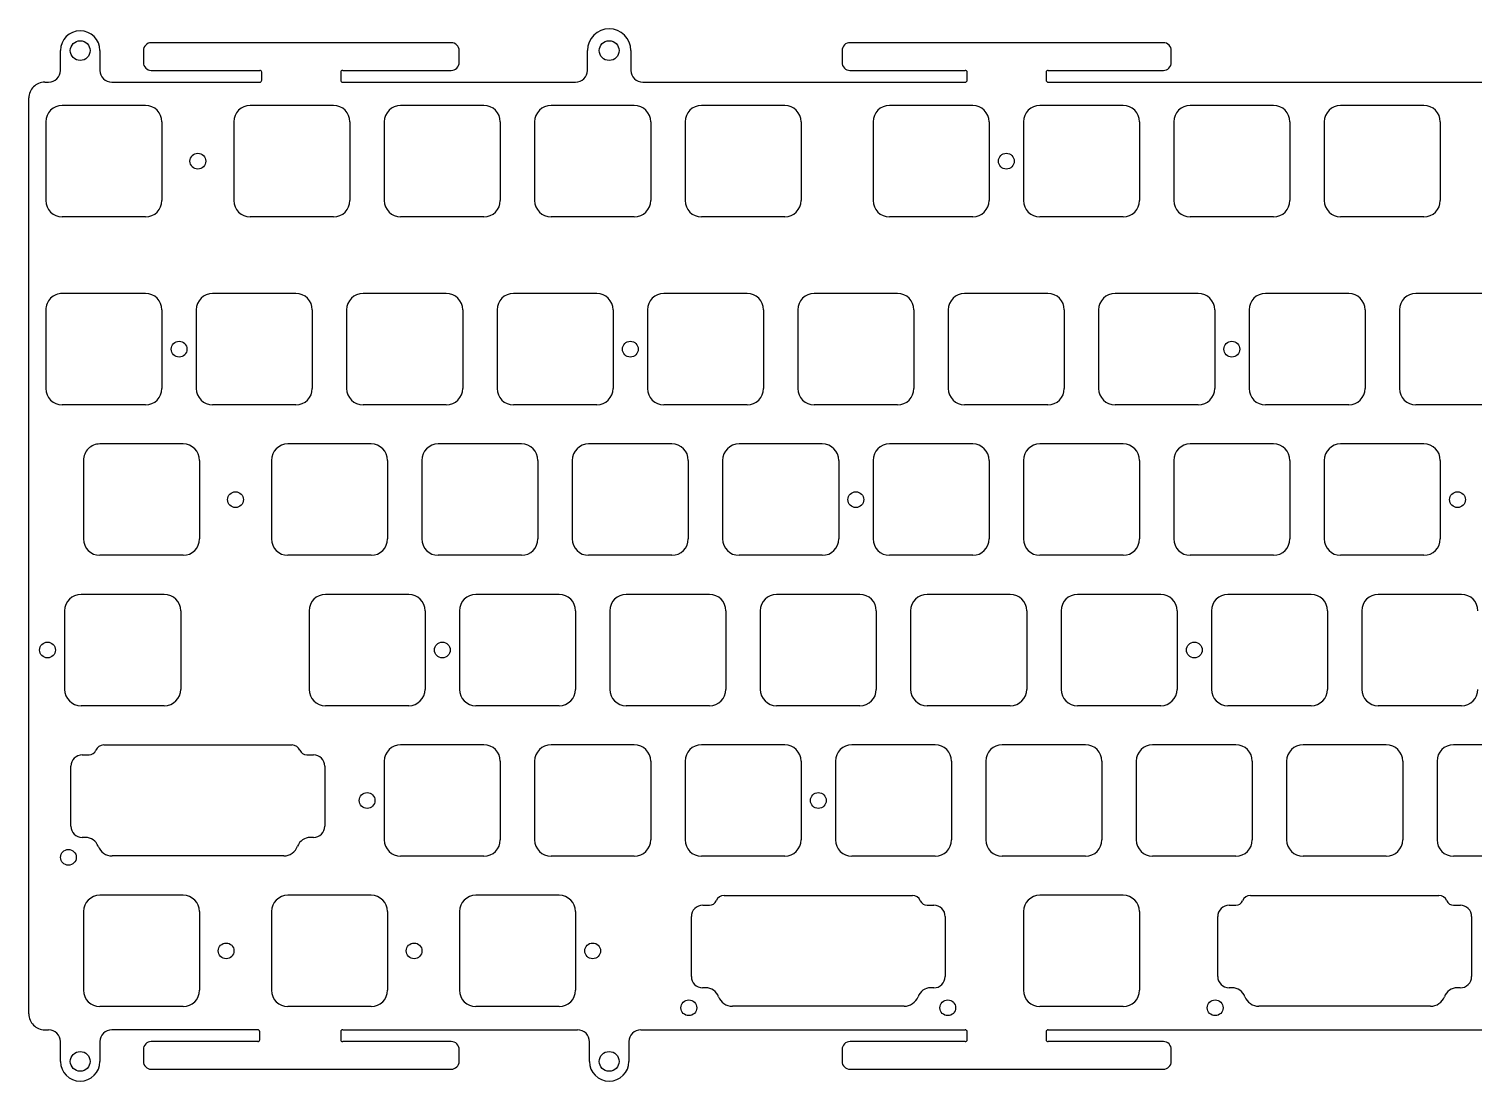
# Model space of a CAD drawing. Header units: millimetres. Extents: x -9 to 338, y -117 to 17.
# Drawn here: x -9.5 to 173.4, y -116.5 to 16.7 of the extents above; entities that cross this region are included whole.
import ezdxf

# ---------------------------------------------------------------- set-up
doc = ezdxf.new("R2010")
doc.units = ezdxf.units.MM
doc.layers.add('BLACK', color=7, linetype='CONTINUOUS')

msp = doc.modelspace()

# ---------------------------------------------------------------- linework, layer by layer
at = {"layer": 'BLACK', "linetype": 'Continuous'}
for p, q in [((44.000001, 14.999999), (6.000001, 14.999999)), ((134.200001, 14.999999), (94.514243, 14.999999)), ((-5.499999, 11.5), (-5.499999, 13.999999)), ((-0.499999, 13.999999), (-0.499999, 11.499999)), ((5.000001, 13.999999), (5.000001, 12.499999)), ((45.000001, 12.499999), (45.000001, 13.985828)), ((61.250001, 11.499999), (61.250001, 13.999999)), ((66.750001, 13.999999), (66.750001, 11.499999)), ((93.500001, 13.999999), (93.500001, 12.499999)), ((135.200001, 12.499999), (135.200001, 13.985828)), ((6.000001, 11.499999), (19.749901, 11.499999)), ((20.000001, 10.249999), (20.000001, 11.25697)), ((30.000001, 11.249899), (30.000001, 10.249899)), ((30.250001, 11.499999), (44.000001, 11.499999)), ((44.000001, 11.500049), (44.000001, 11.499999)), ((66.750001, 11.499999), (66.750049, 11.499999)), ((93.500049, 12.499999), (93.500001, 12.499999)), ((94.500001, 11.499999), (109.099901, 11.499999)), ((109.350001, 10.249999), (109.350001, 11.25697)), ((119.350001, 11.249899), (119.350001, 10.249899)), ((119.600001, 11.499999), (134.200001, 11.499999)), ((134.200001, 11.500049), (134.200001, 11.499999)), ((-7.499999, 9.999999), (-7, 9.999999)), ((1.000001, 9.999999), (19.750001, 9.999999)), ((19.750001, 9.999999), (19.750001, 10.000049)), ((30.249801, 9.999999), (59.750001, 9.999999)), ((59.750001, 9.999999), (59.750001, 10.000049)), ((68.250001, 9.999999), (109.100001, 9.999999)), ((109.100001, 9.999999), (109.100001, 10.000049)), ((119.599801, 9.999999), (182.000001, 9.999999)), ((-9.499999, -108.000001), (-9.499999, 8)), ((5.275001, 7.05), (-5.274995, 7.05)), ((29.0875, 7.05), (18.537499, 7.05)), ((48.1375, 7.05), (37.587499, 7.05)), ((67.1875, 7.05), (56.637499, 7.05)), ((86.2375, 7.05), (75.687499, 7.05)), ((110.05, 7.05), (99.499999, 7.05)), ((118.550001, 7.049999), (118.550001, 7.05)), ((129.100001, 7.05), (118.550001, 7.05)), ((137.600001, 7.049999), (137.600001, 7.05)), ((148.150001, 7.05), (137.600001, 7.05)), ((156.650001, 7.049999), (156.650001, 7.05)), ((167.200001, 7.05), (156.650001, 7.05)), ((-7.349999, 4.974996), (-7.349999, -4.974998)), ((7.350001, 4.974999), (7.350001, -4.975001)), ((16.4625, 4.975), (16.4625, -4.975001)), ((31.1625, 4.975), (31.1625, -4.975)), ((35.5125, 4.975), (35.5125, -4.975001)), ((50.2125, 4.975), (50.2125, -4.975)), ((54.5625, 4.975), (54.5625, -4.975001)), ((69.2625, 4.975), (69.2625, -4.975)), ((73.6125, 4.975), (73.6125, -4.975001)), ((88.3125, 4.975), (88.3125, -4.975)), ((97.425, 4.975), (97.425, -4.975001)), ((112.125, 4.975), (112.125, -4.975)), ((116.475001, 4.974999), (116.475001, -4.975001)), ((131.175001, 4.974999), (131.175001, -4.975001)), ((135.525001, 4.974999), (135.525001, -4.975001)), ((150.225001, 4.974999), (150.225001, -4.975001)), ((154.575001, 4.974999), (154.575001, -4.975001)), ((169.275001, 4.974999), (169.275001, -4.975001)), ((5.275001, -7.05), (-5.274997, -7.05)), ((5.275001, -7.050001), (5.275001, -7.05)), ((29.0875, -7.05), (18.5375, -7.05)), ((48.1375, -7.05), (37.5875, -7.05)), ((67.1875, -7.05), (56.6375, -7.05)), ((86.2375, -7.05), (75.6875, -7.05)), ((110.05, -7.05), (99.5, -7.05)), ((129.100001, -7.05), (118.550001, -7.05)), ((129.100001, -7.050001), (129.100001, -7.05)), ((148.150001, -7.05), (137.600001, -7.05)), ((148.150001, -7.050001), (148.150001, -7.05)), ((167.200001, -7.05), (156.650001, -7.05)), ((167.200001, -7.050001), (167.200001, -7.05)), ((5.275001, -16.7625), (-5.274993, -16.7625)), ((13.775001, -16.762501), (13.775001, -16.7625)), ((24.325001, -16.7625), (13.775001, -16.7625)), ((32.825001, -16.762501), (32.825001, -16.7625)), ((43.375001, -16.7625), (32.825001, -16.7625)), ((51.875001, -16.762501), (51.875001, -16.7625)), ((62.425001, -16.7625), (51.875001, -16.7625)), ((70.925001, -16.762501), (70.925001, -16.7625)), ((81.475001, -16.7625), (70.925001, -16.7625)), ((89.975001, -16.762501), (89.975001, -16.7625)), ((100.525001, -16.7625), (89.975001, -16.7625)), ((109.025001, -16.762501), (109.025001, -16.7625)), ((119.575001, -16.7625), (109.025001, -16.7625)), ((128.075001, -16.762501), (128.075001, -16.7625)), ((138.625001, -16.7625), (128.075001, -16.7625)), ((147.125001, -16.762501), (147.125001, -16.7625)), ((157.675001, -16.7625), (147.125001, -16.7625)), ((166.175001, -16.762501), (166.175001, -16.7625)), ((176.725001, -16.7625), (166.175001, -16.7625)), ((-7.349999, -18.837506), (-7.349999, -28.787498)), ((7.350001, -18.837501), (7.350001, -28.787501)), ((11.700001, -18.837501), (11.700001, -28.787501)), ((26.400001, -18.837501), (26.400001, -28.787501)), ((30.750001, -18.837501), (30.750001, -28.787501)), ((45.450001, -18.837501), (45.450001, -28.787501)), ((49.800001, -18.837501), (49.800001, -28.787501)), ((64.500001, -18.837501), (64.500001, -28.787501)), ((68.850001, -18.837501), (68.850001, -28.787501)), ((83.550001, -18.837501), (83.550001, -28.787501)), ((87.900001, -18.837501), (87.900001, -28.787501)), ((102.600001, -18.837501), (102.600001, -28.787501)), ((106.950001, -18.837501), (106.950001, -28.787501)), ((121.650001, -18.837501), (121.650001, -28.787501)), ((126.000001, -18.837501), (126.000001, -28.787501)), ((140.700001, -18.837501), (140.700001, -28.787501)), ((145.050001, -18.837501), (145.050001, -28.787501)), ((159.750001, -18.837501), (159.750001, -28.787501)), ((164.100001, -18.837501), (164.100001, -28.787501)), ((5.275001, -30.8625), (-5.274997, -30.8625)), ((5.275001, -30.862501), (5.275001, -30.8625)), ((24.325001, -30.8625), (13.775001, -30.8625)), ((24.325001, -30.862501), (24.325001, -30.8625)), ((43.375001, -30.8625), (32.825001, -30.8625)), ((43.375001, -30.862501), (43.375001, -30.8625)), ((62.425001, -30.8625), (51.875001, -30.8625)), ((62.425001, -30.862501), (62.425001, -30.8625)), ((81.475001, -30.8625), (70.925001, -30.8625)), ((81.475001, -30.862501), (81.475001, -30.8625)), ((100.525001, -30.8625), (89.975001, -30.8625)), ((100.525001, -30.862501), (100.525001, -30.8625)), ((119.575001, -30.8625), (109.025001, -30.8625)), ((119.575001, -30.862501), (119.575001, -30.8625)), ((138.625001, -30.8625), (128.075001, -30.8625)), ((138.625001, -30.862501), (138.625001, -30.8625)), ((157.675001, -30.8625), (147.125001, -30.8625)), ((157.675001, -30.862501), (157.675001, -30.8625)), ((176.725001, -30.8625), (166.175001, -30.8625)), ((10.037501, -35.8125), (-0.512493, -35.8125)), ((23.300001, -35.812501), (23.300001, -35.8125)), ((33.850001, -35.8125), (23.300001, -35.8125)), ((42.350001, -35.812501), (42.350001, -35.8125)), ((52.900001, -35.8125), (42.350001, -35.8125)), ((61.400001, -35.812501), (61.400001, -35.8125)), ((71.950001, -35.8125), (61.400001, -35.8125)), ((80.450001, -35.812501), (80.450001, -35.8125)), ((91.000001, -35.8125), (80.450001, -35.8125)), ((99.500001, -35.812501), (99.500001, -35.8125)), ((110.050001, -35.8125), (99.500001, -35.8125)), ((118.550001, -35.812501), (118.550001, -35.8125)), ((129.100001, -35.8125), (118.550001, -35.8125)), ((137.600001, -35.812501), (137.600001, -35.8125)), ((148.150001, -35.8125), (137.600001, -35.8125)), ((156.650001, -35.812501), (156.650001, -35.8125)), ((167.200001, -35.8125), (156.650001, -35.8125)), ((-2.587499, -37.887506), (-2.587499, -47.837498)), ((12.112501, -37.887501), (12.112501, -47.837501)), ((21.225001, -37.887501), (21.225001, -47.837501)), ((35.925001, -37.887501), (35.925001, -47.837501)), ((40.275001, -37.887501), (40.275001, -47.837501)), ((54.975001, -37.887501), (54.975001, -47.837501)), ((59.325001, -37.887501), (59.325001, -47.837501)), ((74.025001, -37.887501), (74.025001, -47.837501)), ((78.375001, -37.887501), (78.375001, -47.837501)), ((93.075001, -37.887501), (93.075001, -47.837501)), ((97.425001, -37.887501), (97.425001, -47.837501)), ((112.125001, -37.887501), (112.125001, -47.837501)), ((116.475001, -37.887501), (116.475001, -47.837501)), ((131.175001, -37.887501), (131.175001, -47.837501)), ((135.525001, -37.887501), (135.525001, -47.837501)), ((150.225001, -37.887501), (150.225001, -47.837501)), ((154.575001, -37.887501), (154.575001, -47.837501)), ((169.275001, -37.887501), (169.275001, -47.837501)), ((10.037501, -49.9125), (-0.512497, -49.9125)), ((10.037501, -49.912501), (10.037501, -49.9125)), ((33.850001, -49.9125), (23.300001, -49.9125)), ((33.850001, -49.912501), (33.850001, -49.9125)), ((52.900001, -49.9125), (42.350001, -49.9125)), ((52.900001, -49.912501), (52.900001, -49.9125)), ((71.950001, -49.9125), (61.400001, -49.9125)), ((71.950001, -49.912501), (71.950001, -49.9125)), ((91.000001, -49.9125), (80.450001, -49.9125)), ((91.000001, -49.912501), (91.000001, -49.9125)), ((110.050001, -49.9125), (99.500001, -49.9125)), ((110.050001, -49.912501), (110.050001, -49.9125)), ((129.100001, -49.9125), (118.550001, -49.9125)), ((129.100001, -49.912501), (129.100001, -49.9125)), ((148.150001, -49.9125), (137.600001, -49.9125)), ((148.150001, -49.912501), (148.150001, -49.9125)), ((167.200001, -49.9125), (156.650001, -49.9125)), ((167.200001, -49.912501), (167.200001, -49.9125)), ((7.65625, -54.8625), (-2.893751, -54.8625)), ((28.062501, -54.862501), (28.062501, -54.8625)), ((38.612501, -54.8625), (28.062501, -54.8625)), ((47.112501, -54.862501), (47.112501, -54.8625)), ((57.662501, -54.8625), (47.112501, -54.8625)), ((66.162501, -54.862501), (66.162501, -54.8625)), ((76.712501, -54.8625), (66.162501, -54.8625)), ((85.212501, -54.862501), (85.212501, -54.8625)), ((95.762501, -54.8625), (85.212501, -54.8625)), ((104.262501, -54.862501), (104.262501, -54.8625)), ((114.812501, -54.8625), (104.262501, -54.8625)), ((123.312501, -54.862501), (123.312501, -54.8625)), ((133.862501, -54.8625), (123.312501, -54.8625)), ((142.362501, -54.862501), (142.362501, -54.8625)), ((152.912501, -54.8625), (142.362501, -54.8625)), ((161.412501, -54.862501), (161.412501, -54.8625)), ((171.962501, -54.8625), (161.412501, -54.8625)), ((-4.96875, -56.9375), (-4.96875, -66.887501)), ((9.73125, -56.9375), (9.73125, -66.8875)), ((25.987501, -56.937501), (25.987501, -66.887501)), ((40.687501, -56.937501), (40.687501, -66.887501)), ((45.037501, -56.937501), (45.037501, -66.887501)), ((59.737501, -56.937501), (59.737501, -66.887501)), ((64.087501, -56.937501), (64.087501, -66.887501)), ((78.787501, -56.937501), (78.787501, -66.887501)), ((83.137501, -56.937501), (83.137501, -66.887501)), ((97.837501, -56.937501), (97.837501, -66.887501)), ((102.187501, -56.937501), (102.187501, -66.887501)), ((116.887501, -56.937501), (116.887501, -66.887501)), ((121.237501, -56.937501), (121.237501, -66.887501)), ((135.937501, -56.937501), (135.937501, -66.887501)), ((140.287501, -56.937501), (140.287501, -66.887501)), ((154.987501, -56.937501), (154.987501, -66.887501)), ((159.337501, -56.937501), (159.337501, -66.887501)), ((7.65625, -68.9625), (-2.89375, -68.9625)), ((38.612501, -68.9625), (28.062501, -68.9625)), ((38.612501, -68.962501), (38.612501, -68.9625)), ((57.662501, -68.9625), (47.112501, -68.9625)), ((57.662501, -68.962501), (57.662501, -68.9625)), ((76.712501, -68.9625), (66.162501, -68.9625)), ((76.712501, -68.962501), (76.712501, -68.9625)), ((95.762501, -68.9625), (85.212501, -68.9625)), ((95.762501, -68.962501), (95.762501, -68.9625)), ((114.812501, -68.9625), (104.262501, -68.9625)), ((114.812501, -68.962501), (114.812501, -68.9625)), ((133.862501, -68.9625), (123.312501, -68.9625)), ((133.862501, -68.962501), (133.862501, -68.9625)), ((152.912501, -68.9625), (142.362501, -68.9625)), ((152.912501, -68.962501), (152.912501, -68.9625)), ((171.962501, -68.9625), (161.412501, -68.9625)), ((171.962501, -68.962501), (171.962501, -68.9625)), ((-0.021375, -73.934911), (-0.021375, -73.9349)), ((-0.021375, -73.9349), (23.833825, -73.9349)), ((37.587501, -73.912501), (37.587501, -73.9125)), ((48.137501, -73.9125), (37.587501, -73.9125)), ((56.637501, -73.912501), (56.637501, -73.9125)), ((67.187501, -73.9125), (56.637501, -73.9125)), ((75.687501, -73.912501), (75.687501, -73.9125)), ((86.237501, -73.9125), (75.687501, -73.9125)), ((94.737501, -73.912501), (94.737501, -73.9125)), ((105.287501, -73.9125), (94.737501, -73.9125)), ((113.787501, -73.912501), (113.787501, -73.9125)), ((124.337501, -73.9125), (113.787501, -73.9125)), ((132.837501, -73.912501), (132.837501, -73.9125)), ((143.387501, -73.9125), (132.837501, -73.9125)), ((151.887501, -73.912501), (151.887501, -73.9125)), ((162.437501, -73.9125), (151.887501, -73.9125)), ((170.937501, -73.912501), (170.937501, -73.9125)), ((181.487501, -73.9125), (170.937501, -73.9125)), ((-4.169265, -84.21294), (-4.169265, -76.6122)), ((-2.732238, -75.18706), (-1.878675, -75.18706)), ((-1.878675, -75.187048), (-1.878675, -75.18706)), ((25.691025, -75.18706), (26.556625, -75.18706)), ((27.981615, -76.61206), (27.981615, -84.2129)), ((35.512501, -75.987501), (35.512501, -85.937501)), ((50.212501, -75.987501), (50.212501, -85.937501)), ((54.562501, -75.987501), (54.562501, -85.937501)), ((69.262501, -75.987501), (69.262501, -85.937501)), ((73.612501, -75.987501), (73.612501, -85.937501)), ((88.312501, -75.987501), (88.312501, -85.937501)), ((92.662501, -75.987501), (92.662501, -85.937501)), ((107.362501, -75.987501), (107.362501, -85.937501)), ((111.712501, -75.987501), (111.712501, -85.937501)), ((126.412501, -75.987501), (126.412501, -85.937501)), ((130.762501, -75.987501), (130.762501, -85.937501)), ((145.462501, -75.987501), (145.462501, -85.937501)), ((149.812501, -75.987501), (149.812501, -85.937501)), ((164.512501, -75.987501), (164.512501, -85.937501)), ((168.862501, -75.987501), (168.862501, -85.937501)), ((-2.340175, -85.63794), (-2.744275, -85.63794)), ((26.544708, -85.63794), (26.152575, -85.63794)), ((22.781675, -87.97441), (1.030825, -87.97441)), ((48.137501, -88.0125), (37.587501, -88.0125)), ((48.137501, -88.012501), (48.137501, -88.0125)), ((67.187501, -88.0125), (56.637501, -88.0125)), ((67.187501, -88.012501), (67.187501, -88.0125)), ((86.237501, -88.0125), (75.687501, -88.0125)), ((86.237501, -88.012501), (86.237501, -88.0125)), ((105.287501, -88.0125), (94.737501, -88.0125)), ((105.287501, -88.012501), (105.287501, -88.0125)), ((124.337501, -88.0125), (113.787501, -88.0125)), ((124.337501, -88.012501), (124.337501, -88.0125)), ((143.387501, -88.0125), (132.837501, -88.0125)), ((143.387501, -88.012501), (143.387501, -88.0125)), ((162.437501, -88.0125), (151.887501, -88.0125)), ((162.437501, -88.012501), (162.437501, -88.0125)), ((181.487501, -88.0125), (170.937501, -88.0125)), ((10.0375, -92.9625), (-0.512501, -92.9625)), ((33.85, -92.9625), (23.299999, -92.9625)), ((57.6625, -92.9625), (47.112499, -92.9625)), ((78.559875, -92.984911), (78.559875, -92.9849)), ((78.559875, -92.9849), (102.415075, -92.9849)), ((129.1, -92.9625), (118.549999, -92.9625)), ((145.234875, -92.984911), (145.234875, -92.9849)), ((145.234875, -92.9849), (169.090075, -92.9849)), ((-2.5875, -95.0375), (-2.5875, -104.987501)), ((12.1125, -95.0375), (12.1125, -104.9875)), ((21.225, -95.0375), (21.225, -104.987501)), ((35.925, -95.0375), (35.925, -104.9875)), ((45.0375, -95.0375), (45.0375, -104.987501)), ((59.7375, -95.0375), (59.7375, -104.9875)), ((75.849012, -94.23706), (76.702575, -94.23706)), ((76.702575, -94.237048), (76.702575, -94.23706)), ((104.272275, -94.23706), (105.137875, -94.23706)), ((116.475, -95.0375), (116.475, -104.987501)), ((131.175, -95.0375), (131.175, -104.9875)), ((142.524012, -94.23706), (143.377575, -94.23706)), ((143.377575, -94.237048), (143.377575, -94.23706)), ((170.947275, -94.23706), (171.812875, -94.23706)), ((74.411985, -103.26294), (74.411985, -95.6622)), ((106.562865, -95.66206), (106.562865, -103.2629)), ((141.086985, -103.26294), (141.086985, -95.6622)), ((173.237865, -95.66206), (173.237865, -103.2629)), ((76.241075, -104.68794), (75.836975, -104.68794)), ((105.125958, -104.68794), (104.733825, -104.68794)), ((142.916075, -104.68794), (142.511975, -104.68794)), ((171.800958, -104.68794), (171.408825, -104.68794)), ((10.0375, -107.0625), (-0.5125, -107.0625)), ((33.85, -107.0625), (23.3, -107.0625)), ((57.6625, -107.0625), (47.1125, -107.0625)), ((101.362925, -107.02441), (79.612075, -107.02441)), ((129.1, -107.0625), (118.55, -107.0625)), ((168.037925, -107.02441), (146.287075, -107.02441)), ((-7.5, -110.000001), (-7, -110.000001)), ((-5.499999, -114.000001), (-5.499999, -111.500002)), ((-0.499999, -111.500001), (-0.499999, -114.000001)), ((19.499901, -110.000001), (1.000001, -110.000001)), ((19.500001, -111.500001), (6.000001, -111.500001)), ((19.500001, -111.500001), (19.500001, -111.499951)), ((19.750001, -111.250001), (19.750001, -110.242994)), ((30.000001, -110.250101), (30.000001, -111.250101)), ((44.000001, -111.500001), (30.249801, -111.500001)), ((30.250001, -110.000001), (59.999901, -110.000001)), ((61.500001, -114.000001), (61.500001, -111.517421)), ((66.500001, -111.499901), (66.500001, -114.000001)), ((68.000001, -110.000001), (109.099901, -110.000001)), ((109.100001, -111.500001), (94.514243, -111.500001)), ((109.100001, -111.500001), (109.100001, -111.499951)), ((109.350001, -111.250001), (109.350001, -110.242994)), ((119.350001, -110.250101), (119.350001, -111.250101)), ((134.200001, -111.500001), (119.599801, -111.500001)), ((119.600001, -110.000001), (181.999901, -110.000001)), ((5.000001, -112.500001), (5.000001, -114.000001)), ((45.000001, -114.000001), (45.000001, -112.514243)), ((93.500001, -112.500001), (93.500001, -114.000001)), ((135.200001, -114.000001), (135.200001, -112.514243)), ((6.000001, -115.000001), (44.000001, -115.000001)), ((44.000001, -114.999951), (44.000001, -115.000001)), ((93.500049, -114.000001), (93.500001, -114.000001)), ((94.500001, -115.000001), (134.200001, -115.000001)), ((134.200001, -114.999951), (134.200001, -115.000001))]:
    msp.add_line(p, q, dxfattribs=at)
at = {"layer": 'BLACK'}
for centre, radius in [((-2.999999, 13.999999), 1.25), ((64.000001, 13.999999), 1.25), ((11.90625, 0), 1), ((114.3, 0), 1), ((9.525, -23.8125), 1), ((66.675, -23.8125), 1), ((142.875, -23.8125), 1), ((16.66875, -42.8625), 1), ((95.25, -42.8625), 1), ((171.45, -42.8625), 1), ((-7.14375, -61.9125), 1), ((42.8625, -61.9125), 1), ((138.1125, -61.9125), 1), ((33.3375, -80.9625), 1), ((90.4875, -80.9625), 1), ((-4.49375, -88.1625), 1), ((15.478124, -100.0125), 1), ((39.290624, -100.0125), 1), ((61.912499, -100.0125), 1), ((74.0875, -107.2125), 1), ((106.8875, -107.2125), 1), ((140.7625, -107.2125), 1), ((-2.999999, -114.000001), 1.25), ((64.000001, -114.000001), 1.25)]:
    msp.add_circle(centre, radius, dxfattribs=at)
for centre, radius, start, end in [((-2.999999, 13.999999), 2.5, 0, 180), ((64.000001, 13.999999), 2.75, 0, 180), ((6.000001, 13.999999), 1, 90, 180), ((43.999901, 13.999799), 1.0002, 359.19965276, 89.99427157), ((94.500201, 13.999899), 1.0002, 89.19558597, 179.99427157), ((134.199901, 13.999799), 1.0002, 359.19965276, 89.99427157), ((-7, 11.5), 1.500001, 270, 0), ((1.000001, 11.499999), 1.5, 180, 270), ((6.000001, 12.499999), 1, 180, 270), ((19.749901, 11.249799), 0.2502, 1.64236504, 90), ((30.250101, 11.249899), 0.2501, 90.02290915, 180), ((44.000101, 12.499999), 0.9999, 269.99427014, 0), ((59.750101, 11.499999), 1.4999, 269.99618015, 0), ((68.250001, 11.499899), 1.4999, 179.99618016, 270), ((94.500001, 12.499899), 0.9999, 179.99427015, 270), ((109.099901, 11.249799), 0.2502, 1.64236504, 90), ((119.600101, 11.249899), 0.2501, 90.02290915, 180), ((134.200101, 12.499999), 0.9999, 269.99427014, 0), ((-7.5, 8), 1.999999, 89.99997135, 180), ((19.750101, 10.249999), 0.2499, 269.9770771, 0), ((30.249801, 10.249799), 0.2498, 179.97706334, 270), ((109.100101, 10.249999), 0.2499, 269.9770771, 0), ((119.599801, 10.249799), 0.2498, 179.97706334, 270), ((-5.274995, 4.974996), 2.075004, 90, 180), ((5.275001, 4.974999), 2.075001, 0, 90), ((18.537504, 4.974996), 2.075004, 90.00013806, 179.99988955), ((29.0875, 4.975), 2.075, 0, 90), ((37.587504, 4.974996), 2.075004, 90.00013806, 179.99988955), ((48.1375, 4.975), 2.075, 0, 90), ((56.637504, 4.974996), 2.075004, 90.00013806, 179.99988955), ((67.1875, 4.975), 2.075, 0, 90), ((75.687504, 4.974996), 2.075004, 90.00013806, 179.99988955), ((86.2375, 4.975), 2.075, 0, 90), ((99.500004, 4.974996), 2.075004, 90.00013806, 179.99988955), ((110.05, 4.975), 2.075, 0, 90), ((118.550001, 4.974999), 2.075, 90, 180), ((129.100001, 4.974999), 2.075001, 0, 90), ((137.600001, 4.974999), 2.075, 90, 180), ((148.150001, 4.974999), 2.075001, 0, 90), ((156.650001, 4.974999), 2.075, 90, 180), ((167.200001, 4.974999), 2.075001, 0, 90), ((-5.274997, -4.974998), 2.075002, 180, 270), ((5.275001, -4.975001), 2.075, 270, 0), ((18.537502, -4.974998), 2.075002, 180.00008284, 269.99994478), ((29.0875, -4.975), 2.075, 270, 0), ((37.587502, -4.974998), 2.075002, 180.00008284, 269.99994478), ((48.1375, -4.975), 2.075, 270, 0), ((56.637502, -4.974998), 2.075002, 180.00008284, 269.99994478), ((67.1875, -4.975), 2.075, 270, 0), ((75.687502, -4.974998), 2.075002, 180.00008284, 269.99994478), ((86.2375, -4.975), 2.075, 270, 0), ((99.500002, -4.974998), 2.075002, 180.00008284, 269.99994478), ((110.05, -4.975), 2.075, 270, 0), ((118.550001, -4.975001), 2.074999, 180, 270), ((129.100001, -4.975001), 2.075, 270, 0), ((137.600001, -4.975001), 2.074999, 180, 270), ((148.150001, -4.975001), 2.075, 270, 0), ((156.650001, -4.975001), 2.074999, 180, 270), ((167.200001, -4.975001), 2.075, 270, 0), ((-5.274994, -18.837505), 2.075005, 89.99997239, 180.00002761), ((5.275001, -18.837501), 2.075001, 0, 90), ((13.775001, -18.837501), 2.075, 90, 180), ((24.325001, -18.837501), 2.075001, 0, 90), ((32.825001, -18.837501), 2.075, 90, 180), ((43.375001, -18.837501), 2.075001, 0, 90), ((51.875001, -18.837501), 2.075, 90, 180), ((62.425001, -18.837501), 2.075001, 0, 90), ((70.925001, -18.837501), 2.075, 90, 180), ((81.475001, -18.837501), 2.075001, 0, 90), ((89.975001, -18.837501), 2.075, 90, 180), ((100.525001, -18.837501), 2.075001, 0, 90), ((109.025001, -18.837501), 2.075, 90, 180), ((119.575001, -18.837501), 2.075001, 0, 90), ((128.075001, -18.837501), 2.075, 90, 180), ((138.625001, -18.837501), 2.075001, 0, 90), ((147.125001, -18.837501), 2.075, 90, 180), ((157.675001, -18.837501), 2.075001, 0, 90), ((166.175001, -18.837501), 2.075, 90, 180), ((-5.274997, -28.787498), 2.075002, 180, 270), ((5.275001, -28.787501), 2.075, 270, 0), ((13.775001, -28.787501), 2.074999, 180, 270), ((24.325001, -28.787501), 2.075, 270, 0), ((32.825001, -28.787501), 2.074999, 180, 270), ((43.375001, -28.787501), 2.075, 270, 0), ((51.875001, -28.787501), 2.074999, 180, 270), ((62.425001, -28.787501), 2.075, 270, 0), ((70.925001, -28.787501), 2.074999, 180, 270), ((81.475001, -28.787501), 2.075, 270, 0), ((89.975001, -28.787501), 2.074999, 180, 270), ((100.525001, -28.787501), 2.075, 270, 0), ((109.025001, -28.787501), 2.074999, 180, 270), ((119.575001, -28.787501), 2.075, 270, 0), ((128.075001, -28.787501), 2.074999, 180, 270), ((138.625001, -28.787501), 2.075, 270, 0), ((147.125001, -28.787501), 2.074999, 180, 270), ((157.675001, -28.787501), 2.075, 270, 0), ((166.175001, -28.787501), 2.074999, 180, 270), ((-0.512494, -37.887505), 2.075005, 89.99997239, 180.00002761), ((10.037501, -37.887501), 2.075001, 0, 90), ((23.300001, -37.887501), 2.075, 90, 180), ((33.850001, -37.887501), 2.075001, 0, 90), ((42.350001, -37.887501), 2.075, 90, 180), ((52.900001, -37.887501), 2.075001, 0, 90), ((61.400001, -37.887501), 2.075, 90, 180), ((71.950001, -37.887501), 2.075001, 0, 90), ((80.450001, -37.887501), 2.075, 90, 180), ((91.000001, -37.887501), 2.075001, 0, 90), ((99.500001, -37.887501), 2.075, 90, 180), ((110.050001, -37.887501), 2.075001, 0, 90), ((118.550001, -37.887501), 2.075, 90, 180), ((129.100001, -37.887501), 2.075001, 0, 90), ((137.600001, -37.887501), 2.075, 90, 180), ((148.150001, -37.887501), 2.075001, 0, 90), ((156.650001, -37.887501), 2.075, 90, 180), ((167.200001, -37.887501), 2.075001, 0, 90), ((-0.512497, -47.837498), 2.075002, 180, 270), ((10.037501, -47.837501), 2.075, 270, 0), ((23.300001, -47.837501), 2.074999, 180, 270), ((33.850001, -47.837501), 2.075, 270, 0), ((42.350001, -47.837501), 2.074999, 180, 270), ((52.900001, -47.837501), 2.075, 270, 0), ((61.400001, -47.837501), 2.074999, 180, 270), ((71.950001, -47.837501), 2.075, 270, 0), ((80.450001, -47.837501), 2.074999, 180, 270), ((91.000001, -47.837501), 2.075, 270, 0), ((99.500001, -47.837501), 2.074999, 180, 270), ((110.050001, -47.837501), 2.075, 270, 0), ((118.550001, -47.837501), 2.074999, 180, 270), ((129.100001, -47.837501), 2.075, 270, 0), ((137.600001, -47.837501), 2.074999, 180, 270), ((148.150001, -47.837501), 2.075, 270, 0), ((156.650001, -47.837501), 2.074999, 180, 270), ((167.200001, -47.837501), 2.075, 270, 0), ((-2.893746, -56.937504), 2.075004, 90.00013806, 179.99988955), ((7.65625, -56.9375), 2.075, 0, 90), ((28.062501, -56.937501), 2.075, 90, 180), ((38.612501, -56.937501), 2.075001, 0, 90), ((47.112501, -56.937501), 2.075, 90, 180), ((57.662501, -56.937501), 2.075001, 0, 90), ((66.162501, -56.937501), 2.075, 90, 180), ((76.712501, -56.937501), 2.075001, 0, 90), ((85.212501, -56.937501), 2.075, 90, 180), ((95.762501, -56.937501), 2.075001, 0, 90), ((104.262501, -56.937501), 2.075, 90, 180), ((114.812501, -56.937501), 2.075001, 0, 90), ((123.312501, -56.937501), 2.075, 90, 180), ((133.862501, -56.937501), 2.075001, 0, 90), ((142.362501, -56.937501), 2.075, 90, 180), ((152.912501, -56.937501), 2.075001, 0, 90), ((161.412501, -56.937501), 2.075, 90, 180), ((171.962501, -56.937501), 2.075001, 0, 90), ((-2.893748, -66.887498), 2.075002, 180.00008284, 269.99994478), ((7.65625, -66.8875), 2.075, 270, 0), ((28.062501, -66.887501), 2.074999, 180, 270), ((38.612501, -66.887501), 2.075, 270, 0), ((47.112501, -66.887501), 2.074999, 180, 270), ((57.662501, -66.887501), 2.075, 270, 0), ((66.162501, -66.887501), 2.074999, 180, 270), ((76.712501, -66.887501), 2.075, 270, 0), ((85.212501, -66.887501), 2.074999, 180, 270), ((95.762501, -66.887501), 2.075, 270, 0), ((104.262501, -66.887501), 2.074999, 180, 270), ((114.812501, -66.887501), 2.075, 270, 0), ((123.312501, -66.887501), 2.074999, 180, 270), ((133.862501, -66.887501), 2.075, 270, 0), ((142.362501, -66.887501), 2.074999, 180, 270), ((152.912501, -66.887501), 2.075, 270, 0), ((161.412501, -66.887501), 2.074999, 180, 270), ((171.962501, -66.887501), 2.075, 270, 0), ((-1.878626, -74.258671), 0.928376, 269.99697591, 337.97782841), ((-0.021476, -75.009851), 1.07494, 89.99461656, 157.97750247), ((23.83379, -75.00989), 1.07499, 22.02370504, 89.99813454), ((25.69105, -74.2586), 0.92846, 202.02452102, 269.99845724), ((37.587501, -75.987501), 2.075, 90, 180), ((48.137501, -75.987501), 2.075001, 0, 90), ((56.637501, -75.987501), 2.075, 90, 180), ((67.187501, -75.987501), 2.075001, 0, 90), ((75.687501, -75.987501), 2.075, 90, 180), ((86.237501, -75.987501), 2.075001, 0, 90), ((94.737501, -75.987501), 2.075, 90, 180), ((105.287501, -75.987501), 2.075001, 0, 90), ((113.787501, -75.987501), 2.075, 90, 180), ((124.337501, -75.987501), 2.075001, 0, 90), ((132.837501, -75.987501), 2.075, 90, 180), ((143.387501, -75.987501), 2.075001, 0, 90), ((151.887501, -75.987501), 2.075, 90, 180), ((162.437501, -75.987501), 2.075001, 0, 90), ((170.937501, -75.987501), 2.075, 90, 180), ((-2.744183, -76.612092), 1.425082, 89.51974267, 180.00434217), ((26.55665, -76.612), 1.42494, 359.99758749, 90.00100523), ((-2.744264, -84.212939), 1.425001, 180.00004021, 269.99955772), ((-2.340199, -87.362848), 1.724908, 20.54547839, 89.9992028), ((26.15258, -87.36288), 1.724936, 90.00016608, 159.45408213), ((26.55649, -84.21286), 1.425125, 269.52631186, 359.99839184), ((37.587501, -85.937501), 2.074999, 180, 270), ((48.137501, -85.937501), 2.075, 270, 0), ((56.637501, -85.937501), 2.074999, 180, 270), ((67.187501, -85.937501), 2.075, 270, 0), ((75.687501, -85.937501), 2.074999, 180, 270), ((86.237501, -85.937501), 2.075, 270, 0), ((94.737501, -85.937501), 2.074999, 180, 270), ((105.287501, -85.937501), 2.075, 270, 0), ((113.787501, -85.937501), 2.074999, 180, 270), ((124.337501, -85.937501), 2.075, 270, 0), ((132.837501, -85.937501), 2.074999, 180, 270), ((143.387501, -85.937501), 2.075, 270, 0), ((151.887501, -85.937501), 2.074999, 180, 270), ((162.437501, -85.937501), 2.075, 270, 0), ((170.937501, -85.937501), 2.074999, 180, 270), ((1.030712, -86.099415), 1.874995, 200.54692151, 270.00345303), ((22.78159, -86.09933), 1.875082, 270.0025973, 339.45098232), ((-0.512496, -95.037504), 2.075004, 90.00013806, 179.99988955), ((10.0375, -95.0375), 2.075, 0, 90), ((23.300004, -95.037504), 2.075004, 90.00013806, 179.99988955), ((33.85, -95.0375), 2.075, 0, 90), ((47.112504, -95.037504), 2.075004, 90.00013806, 179.99988955), ((57.6625, -95.0375), 2.075, 0, 90), ((78.559774, -94.059851), 1.07494, 89.99461656, 157.97750247), ((102.41504, -94.05989), 1.07499, 22.02370504, 89.99813454), ((118.550004, -95.037504), 2.075004, 90.00013806, 179.99988955), ((129.1, -95.0375), 2.075, 0, 90), ((145.234774, -94.059851), 1.07494, 89.99461656, 157.97750247), ((169.09004, -94.05989), 1.07499, 22.02370504, 89.99813454), ((75.837067, -95.662092), 1.425082, 89.51974267, 180.00434217), ((76.702624, -93.308671), 0.928376, 269.99697591, 337.97782841), ((104.2723, -93.3086), 0.92846, 202.02452102, 269.99845724), ((105.1379, -95.662), 1.42494, 359.99758749, 90.00100523), ((142.512067, -95.662092), 1.425082, 89.51974267, 180.00434217), ((143.377624, -93.308671), 0.928376, 269.99697591, 337.97782841), ((170.9473, -93.3086), 0.92846, 202.02452102, 269.99845724), ((171.8129, -95.662), 1.42494, 359.99758749, 90.00100523), ((75.836986, -103.262939), 1.425001, 180.00004021, 269.99955772), ((105.13774, -103.26286), 1.425125, 269.52631186, 359.99839184), ((142.511986, -103.262939), 1.425001, 180.00004021, 269.99955772), ((171.81274, -103.26286), 1.425125, 269.52631186, 359.99839184), ((-0.512498, -104.987498), 2.075002, 180.00008284, 269.99994478), ((10.0375, -104.9875), 2.075, 270, 0), ((23.300002, -104.987498), 2.075002, 180.00008284, 269.99994478), ((33.85, -104.9875), 2.075, 270, 0), ((47.112502, -104.987498), 2.075002, 180.00008284, 269.99994478), ((57.6625, -104.9875), 2.075, 270, 0), ((76.241051, -106.412848), 1.724908, 20.54547839, 89.9992028), ((79.611962, -105.149415), 1.874995, 200.54692151, 270.00345303), ((101.36284, -105.14933), 1.875082, 270.0025973, 339.45098232), ((104.73383, -106.41288), 1.724936, 90.00016608, 159.45408213), ((118.550002, -104.987498), 2.075002, 180.00008284, 269.99994478), ((129.1, -104.9875), 2.075, 270, 0), ((142.916051, -106.412848), 1.724908, 20.54547839, 89.9992028), ((146.286962, -105.149415), 1.874995, 200.54692151, 270.00345303), ((168.03784, -105.14933), 1.875082, 270.0025973, 339.45098232), ((171.40883, -106.41288), 1.724936, 90.00016608, 159.45408213), ((-7.5, -108.000002), 1.999999, 179.99997135, 270), ((-7, -111.500002), 1.500001, 0, 90), ((1.000001, -111.500001), 1.5, 90, 180), ((6.000001, -112.500001), 1, 90, 180), ((19.499901, -110.250201), 0.2502, 1.65060553, 90), ((19.500101, -111.250001), 0.2499, 269.9770771, 0), ((30.250101, -110.250101), 0.2501, 90.02290915, 180), ((30.249801, -111.250201), 0.2498, 179.97706334, 270), ((43.999901, -112.500201), 1.0002, 359.19558597, 89.99427157), ((59.999901, -111.500201), 1.5002, 359.34231719, 90), ((67.999901, -111.499901), 1.4999, 89.99618003, 180), ((94.500201, -112.500101), 1.0002, 89.19558597, 179.99427157), ((109.099901, -110.250201), 0.2502, 1.65060553, 90), ((109.100101, -111.250001), 0.2499, 269.9770771, 0), ((119.600101, -110.250101), 0.2501, 90.02290915, 180), ((119.599801, -111.250201), 0.2498, 179.97706334, 270), ((134.199901, -112.500201), 1.0002, 359.19558597, 89.99427157), ((-2.999999, -114.000001), 2.5, 180, 0), ((6.000001, -114.000001), 1, 180, 270), ((44.000101, -114.000001), 0.9999, 269.99427014, 0), ((64.000001, -114.000001), 2.5, 180, 0), ((94.500001, -114.000101), 0.9999, 179.99427015, 270), ((134.200101, -114.000001), 0.9999, 269.99427014, 0)]:
    msp.add_arc(centre, radius, start, end, dxfattribs=at)

doc.saveas('drawing.dxf')
